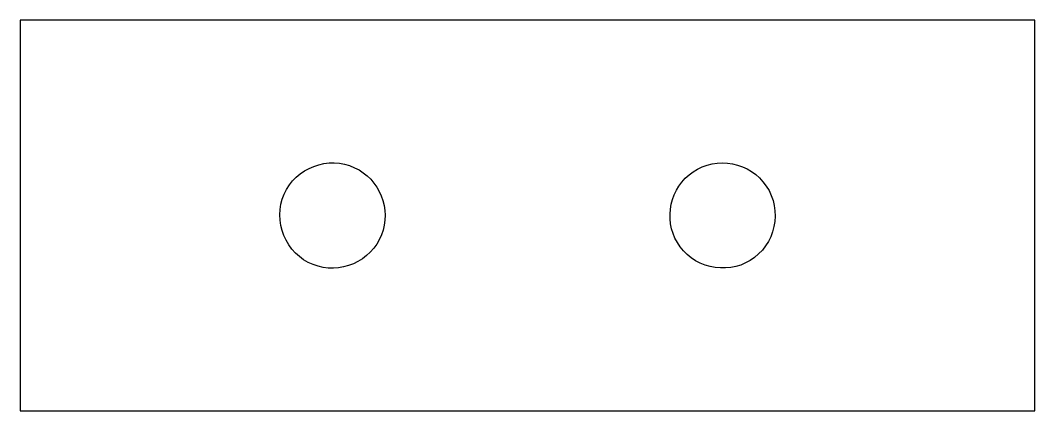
# Model space of a CAD drawing. Extents: x -13 to 13, y -5 to 5.
import ezdxf

# ---------------------------------------------------------------- set-up
doc = ezdxf.new("R2010")
doc.units = 0
doc.layers.get('0').update_dxf_attribs({"linetype": 'CONTINUOUS'})

msp = doc.modelspace()

# ---------------------------------------------------------------- linework, layer by layer
at = {"color": 7}
for p, q in [((13, 5), (-13, 5)), ((-13, 5), (-13, -5)), ((13, -5), (13, 5)), ((4.13947, 1.040188), (4.13947, 1.040188)), ((-3.7448, -0.496964), (-3.7448, -0.496964)), ((-13, -5), (13, -5))]:
    msp.add_line(p, q, dxfattribs=at)
for points in [[(-6.232443, 0.545311), (-5.95638, 1.22081), (-5.087774, 1.545535), (-4.433802, 1.22493)], [(4.13947, 1.040188), (4.683393, 1.509185), (5.590514, 1.428892), (6.035175, 0.862388)], [(-4.433802, 1.22493), (-3.795111, 0.941128), (-3.479165, 0.149551), (-3.7448, -0.496964)], [(3.913729, -0.800635), (3.490735, -0.244262), (3.595243, 0.601586), (4.13947, 1.040188)], [(6.035175, 0.862388), (6.527317, 0.307426), (6.419897, -0.639712), (5.8173, -1.071596)], [(-5.491669, -1.25442), (-6.190288, -1.00519), (-6.552463, -0.123443), (-6.232443, 0.545311)], [(-3.7448, -0.496964), (-3.995467, -1.17012), (-4.829061, -1.536501), (-5.491669, -1.25442)], [(5.8173, -1.071596), (5.249983, -1.530433), (4.33225, -1.396773), (3.913729, -0.800635)]]:
    msp.add_open_spline(points, degree=3, dxfattribs=at)

doc.saveas('drawing.dxf')
